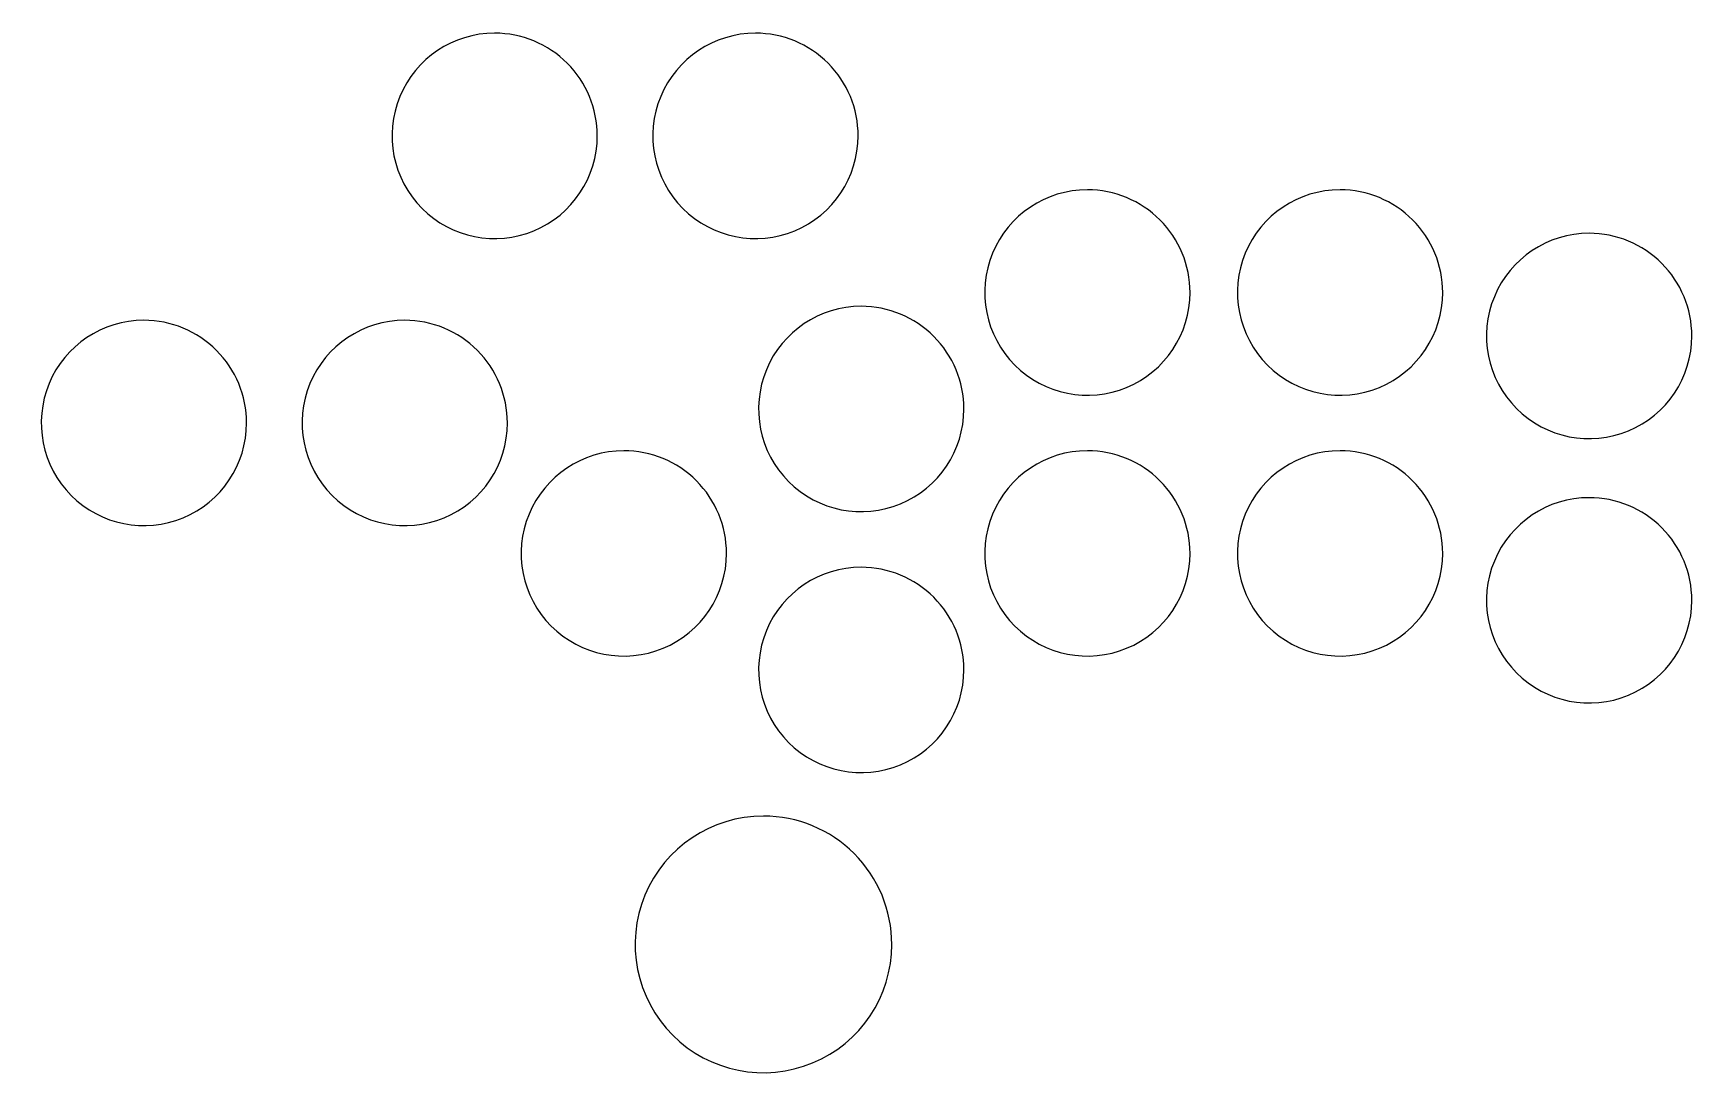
# Model space of a CAD drawing. Header units: millimetres. Extents: x 14 to 205, y 152 to 273.
import ezdxf

# ---------------------------------------------------------------- set-up
doc = ezdxf.new("R2010")
doc.units = ezdxf.units.MM
doc.layers.add('Layer_1', color=7, linetype='CONTINUOUS')

msp = doc.modelspace()

# ---------------------------------------------------------------- linework, layer by layer
at = {"layer": 'Layer_1', "color": 7}
for points in [[(67.326378, 273.02584)], [(97.32605, 273.02584)], [(135.49283, 255.014934)], [(164.55251, 255.014934)], [(193.20245, 250.014934)], [(109.48191, 241.61893)], [(26.988708, 240.014873)], [(56.98838, 240.014873)], [(82.18412, 225.014926)], [(135.49283, 225.014926)], [(164.55251, 225.014926)], [(193.20245, 219.61893)], [(109.48191, 211.619396)], [(98.242455, 183.011768)]]:
    msp.add_lwpolyline(points, close=True, dxfattribs=at)
for points in [[(67.326378, 273.02584), (62.551786, 273.02584), (58.247331, 270.149695), (56.420174, 265.738548)], [(75.673625, 269.568297), (73.459797, 271.782125), (70.457203, 273.02584), (67.326378, 273.02584)], [(97.32605, 273.02584), (92.551458, 273.02584), (88.247003, 270.149695), (86.419846, 265.738548)], [(105.673297, 269.568297), (103.459469, 271.782125), (100.456875, 273.02584), (97.32605, 273.02584)], [(79.131168, 261.22105), (79.131168, 264.351875), (77.887453, 267.354469), (75.673625, 269.568297)], [(109.13084, 261.22105), (109.13084, 264.351875), (107.887125, 267.354469), (105.673297, 269.568297)], [(56.420174, 265.738548), (54.593017, 261.3274), (55.602985, 256.249949), (58.979131, 252.873803)], [(86.419846, 265.738548), (84.592689, 261.3274), (85.602657, 256.249949), (88.978803, 252.873803)], [(71.843876, 250.314846), (76.255023, 252.142003), (79.131168, 256.446458), (79.131168, 261.22105)], [(101.843548, 250.314846), (106.254695, 252.142003), (109.13084, 256.446458), (109.13084, 261.22105)], [(135.49283, 255.014934), (130.718238, 255.014934), (126.413783, 252.138789), (124.586626, 247.727642)], [(143.840077, 251.557391), (141.626249, 253.771219), (138.623655, 255.014934), (135.49283, 255.014934)], [(164.55251, 255.014934), (159.777918, 255.014934), (155.473463, 252.138789), (153.646306, 247.727642)], [(172.899757, 251.557391), (170.685929, 253.771219), (167.683335, 255.014934), (164.55251, 255.014934)], [(58.979131, 252.873803), (62.355277, 249.497657), (67.432728, 248.487689), (71.843876, 250.314846)], [(88.978803, 252.873803), (92.354949, 249.497657), (97.4324, 248.487689), (101.843548, 250.314846)], [(147.29762, 243.210144), (147.29762, 246.340969), (146.053905, 249.343563), (143.840077, 251.557391)], [(176.3573, 243.210144), (176.3573, 246.340969), (175.113585, 249.343563), (172.899757, 251.557391)], [(193.20245, 250.014934), (188.427858, 250.014934), (184.123403, 247.138789), (182.296246, 242.727642)], [(201.549697, 246.557391), (199.335869, 248.771219), (196.333275, 250.014934), (193.20245, 250.014934)], [(124.586626, 247.727642), (122.759469, 243.316494), (123.769437, 238.239043), (127.145583, 234.862897)], [(153.646306, 247.727642), (151.819149, 243.316494), (152.829117, 238.239043), (156.205263, 234.862897)], [(205.00724, 238.210144), (205.00724, 241.340969), (203.763525, 244.343563), (201.549697, 246.557391)], [(140.010328, 232.30394), (144.421475, 234.131097), (147.29762, 238.435552), (147.29762, 243.210144)], [(169.070008, 232.30394), (173.481155, 234.131097), (176.3573, 238.435552), (176.3573, 243.210144)], [(182.296246, 242.727642), (180.469089, 238.316494), (181.479057, 233.239043), (184.855203, 229.862897)], [(109.48191, 241.61893), (104.707318, 241.61893), (100.402863, 238.742785), (98.575706, 234.331638)], [(117.829157, 238.161387), (115.615329, 240.375215), (112.612735, 241.61893), (109.48191, 241.61893)], [(26.988708, 240.014873), (22.214116, 240.014873), (17.909661, 237.138728), (16.082504, 232.727581)], [(35.335955, 236.55733), (33.122127, 238.771158), (30.119533, 240.014873), (26.988708, 240.014873)], [(56.98838, 240.014873), (52.213788, 240.014873), (47.909333, 237.138728), (46.082176, 232.727581)], [(65.335627, 236.55733), (63.121799, 238.771158), (60.119205, 240.014873), (56.98838, 240.014873)], [(38.793498, 228.210083), (38.793498, 231.340908), (37.549783, 234.343502), (35.335955, 236.55733)], [(68.79317, 228.210083), (68.79317, 231.340908), (67.549455, 234.343502), (65.335627, 236.55733)], [(121.2867, 229.81414), (121.2867, 232.944965), (120.042985, 235.947559), (117.829157, 238.161387)], [(197.719948, 227.30394), (202.131095, 229.131097), (205.00724, 233.435552), (205.00724, 238.210144)], [(127.145583, 234.862897), (130.521729, 231.486751), (135.59918, 230.476783), (140.010328, 232.30394)], [(156.205263, 234.862897), (159.581409, 231.486751), (164.65886, 230.476783), (169.070008, 232.30394)], [(16.082504, 232.727581), (14.255347, 228.316433), (15.265315, 223.238982), (18.641461, 219.862836)], [(46.082176, 232.727581), (44.255019, 228.316433), (45.264987, 223.238982), (48.641133, 219.862836)], [(98.575706, 234.331638), (96.748549, 229.92049), (97.758517, 224.843039), (101.134663, 221.466893)], [(113.999408, 218.907936), (118.410555, 220.735093), (121.2867, 225.039548), (121.2867, 229.81414)], [(184.855203, 229.862897), (188.231349, 226.486751), (193.3088, 225.476783), (197.719948, 227.30394)], [(31.506206, 217.303879), (35.917353, 219.131036), (38.793498, 223.435491), (38.793498, 228.210083)], [(61.505878, 217.303879), (65.917025, 219.131036), (68.79317, 223.435491), (68.79317, 228.210083)], [(82.18412, 225.014926), (77.409528, 225.014926), (73.105073, 222.138781), (71.277916, 217.727634)], [(90.531367, 221.557383), (88.317539, 223.771211), (85.314945, 225.014926), (82.18412, 225.014926)], [(135.49283, 225.014926), (130.718238, 225.014926), (126.413783, 222.138781), (124.586626, 217.727634)], [(143.840077, 221.557383), (141.626249, 223.771211), (138.623655, 225.014926), (135.49283, 225.014926)], [(164.55251, 225.014926), (159.777918, 225.014926), (155.473463, 222.138781), (153.646306, 217.727634)], [(172.899757, 221.557383), (170.685929, 223.771211), (167.683335, 225.014926), (164.55251, 225.014926)], [(93.98891, 213.210136), (93.98891, 216.340961), (92.745195, 219.343555), (90.531367, 221.557383)], [(101.134663, 221.466893), (104.510809, 218.090747), (109.58826, 217.080779), (113.999408, 218.907936)], [(147.29762, 213.210136), (147.29762, 216.340961), (146.053905, 219.343555), (143.840077, 221.557383)], [(176.3573, 213.210136), (176.3573, 216.340961), (175.113585, 219.343555), (172.899757, 221.557383)], [(18.641461, 219.862836), (22.017607, 216.48669), (27.095058, 215.476722), (31.506206, 217.303879)], [(48.641133, 219.862836), (52.017279, 216.48669), (57.09473, 215.476722), (61.505878, 217.303879)], [(193.20245, 219.61893), (188.427858, 219.61893), (184.123403, 216.742785), (182.296246, 212.331638)], [(201.549697, 216.161387), (199.335869, 218.375215), (196.333275, 219.61893), (193.20245, 219.61893)], [(71.277916, 217.727634), (69.450759, 213.316486), (70.460727, 208.239035), (73.836873, 204.862889)], [(124.586626, 217.727634), (122.759469, 213.316486), (123.769437, 208.239035), (127.145583, 204.862889)], [(153.646306, 217.727634), (151.819149, 213.316486), (152.829117, 208.239035), (156.205263, 204.862889)], [(205.00724, 207.81414), (205.00724, 210.944965), (203.763525, 213.947559), (201.549697, 216.161387)], [(86.701618, 202.303932), (91.112765, 204.131089), (93.98891, 208.435544), (93.98891, 213.210136)], [(140.010328, 202.303932), (144.421475, 204.131089), (147.29762, 208.435544), (147.29762, 213.210136)], [(169.070008, 202.303932), (173.481155, 204.131089), (176.3573, 208.435544), (176.3573, 213.210136)], [(182.296246, 212.331638), (180.469089, 207.92049), (181.479057, 202.843039), (184.855203, 199.466893)], [(109.48191, 211.619396), (104.707318, 211.619396), (100.402863, 208.743251), (98.575706, 204.332104)], [(117.829157, 208.161853), (115.615329, 210.375681), (112.612735, 211.619396), (109.48191, 211.619396)], [(121.2867, 199.814606), (121.2867, 202.945431), (120.042985, 205.948025), (117.829157, 208.161853)], [(197.719948, 196.907936), (202.131095, 198.735093), (205.00724, 203.039548), (205.00724, 207.81414)], [(73.836873, 204.862889), (77.213019, 201.486743), (82.29047, 200.476775), (86.701618, 202.303932)], [(98.575706, 204.332104), (96.748549, 199.920956), (97.758517, 194.843505), (101.134663, 191.467359)], [(127.145583, 204.862889), (130.521729, 201.486743), (135.59918, 200.476775), (140.010328, 202.303932)], [(156.205263, 204.862889), (159.581409, 201.486743), (164.65886, 200.476775), (169.070008, 202.303932)], [(113.999408, 188.908402), (118.410555, 190.735559), (121.2867, 195.040014), (121.2867, 199.814606)], [(184.855203, 199.466893), (188.231349, 196.090747), (193.3088, 195.080779), (197.719948, 196.907936)], [(101.134663, 191.467359), (104.510809, 188.091213), (109.58826, 187.081245), (113.999408, 188.908402)], [(98.242455, 183.011768), (92.274215, 183.011768), (86.893646, 179.416587), (84.6097, 173.902652)], [(108.676514, 178.689839), (105.90923, 181.457124), (102.155986, 183.011768), (98.242455, 183.011768)], [(112.998443, 168.25578), (112.998443, 172.169311), (111.443799, 175.922555), (108.676514, 178.689839)], [(84.6097, 173.902652), (82.325753, 168.388717), (83.588213, 162.041904), (87.808396, 157.821721)], [(103.889327, 154.623025), (109.403262, 156.906971), (112.998443, 162.28754), (112.998443, 168.25578)], [(87.808396, 157.821721), (92.028579, 153.601538), (98.375392, 152.339078), (103.889327, 154.623025)]]:
    msp.add_open_spline(points, degree=3, dxfattribs=at)

doc.saveas('drawing.dxf')
